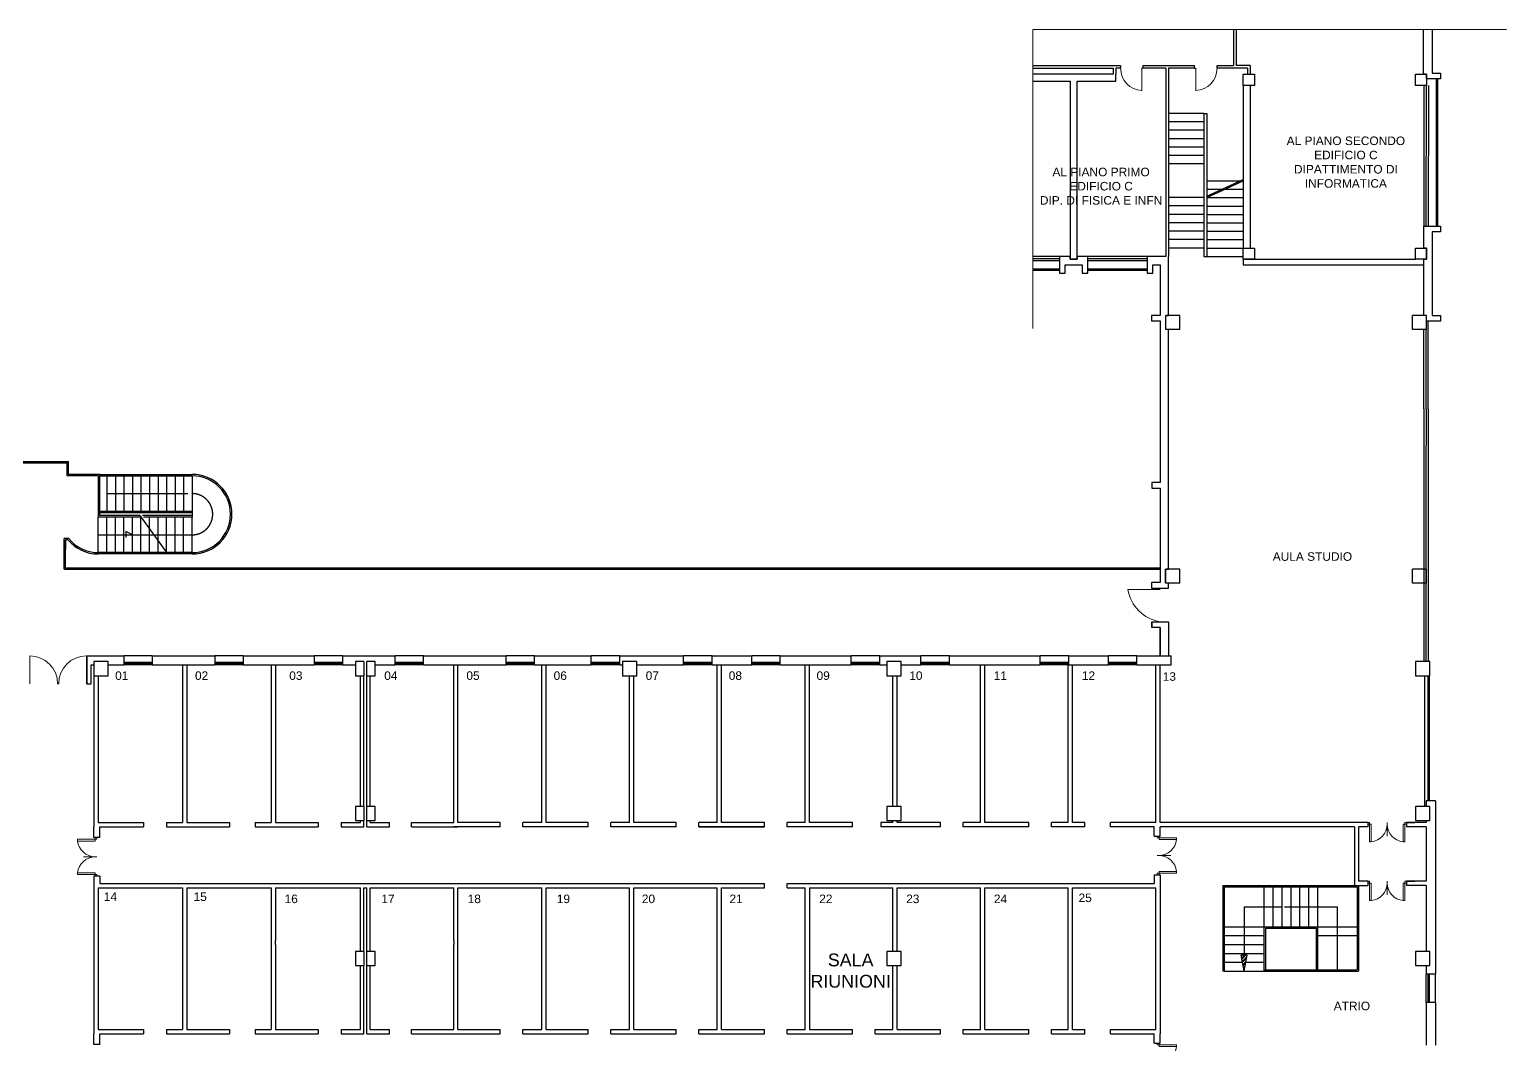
# Model space of a CAD drawing. Header units: millimetres. Extents: x 13992 to 184793, y 17936 to 81681.
# Drawn here: x 132827 to 184793, y 45958 to 81681 of the extents above; entities that cross this region are included whole.
import ezdxf

# ---------------------------------------------------------------- set-up
doc = ezdxf.new("R2010")
doc.units = ezdxf.units.MM
doc.linetypes.add('DASHED', pattern=[0.75, 0.5, -0.25])
doc.linetypes.add('TRATTOPUNTO', pattern=[25.4, 12.7, -6.35, 0, -6.35])
doc.layers.add('arredi', color=8, linetype='Continuous', lineweight=5)
doc.layers.add('INFISSI', color=4, linetype='Continuous', lineweight=5)
for name, color, linetype in [('CARTIGLIO', 7, 'Continuous'), ('numeri_stanze', 11, 'Continuous'), ('PROIEZIONI', 4, 'Continuous'), ('SEZIONI', 7, 'Continuous')]:
    doc.layers.add(name, color=color, linetype=linetype)
doc.styles.get("Standard").update_dxf_attribs({"font": 'Arial.ttf'})

# ---------------------------------------------------------------- blocks, each defined once
blk = doc.blocks.new('*X14')
at = {"color": 0}
for p, q in [((171475, 81142, 2900), (171502, 81169, 2900)), ((171488, 81067, 2900), (171590, 81169, 2900)), ((171495, 81029, 2900), (171634, 81169, 2900)), ((171508, 80954, 2900), (171663, 81109, 2900)), ((171515, 80917, 2900), (171653, 81055, 2900)), ((171528, 80841, 2900), (171633, 80947, 2900)), ((171534, 80804, 2900), (171623, 80893, 2900)), ((171548, 80729, 2900), (171604, 80785, 2900)), ((171554, 80691, 2900), (171594, 80731, 2900)), ((171567, 80616, 2900), (171574, 80622, 2900))]:
    blk.add_line(p, q, dxfattribs=at)
blk = doc.blocks.new('PORTA')
at = {"layer": 'INFISSI'}
for p, q in [((-5477.1, 11431.3), (-5482.1, 11431.3)), ((-5477.1, 11426.3), (-5482.1, 11426.3)), ((-5477.1, 11431.3), (-5477.1, 11426.3)), ((-5477.1, 11426.3), (-5477.1, 11376.6)), ((-5472.1, 11426.3), (-5477.1, 11426.3)), ((-5472.1, 11426.3), (-5472.1, 11376.6)), ((-5427.1, 11431.3), (-5427.1, 11392.9)), ((-5382.1, 11426.3), (-5382.1, 11376.6)), ((-5377.1, 11426.3), (-5382.1, 11426.3)), ((-5372.1, 11431.3), (-5377.1, 11431.3)), ((-5377.1, 11431.3), (-5377.1, 11426.3)), ((-5377.1, 11426.3), (-5377.1, 11376.6)), ((-5372.1, 11426.3), (-5377.1, 11426.3)), ((-5472.1, 11376.6), (-5477.1, 11376.6)), ((-5382.1, 11376.6), (-5377.1, 11376.6))]:
    blk.add_line(p, q, dxfattribs=at)
for centre, start, end in [((-5477.1, 11426.3), 275.7392, 0), ((-5377.1, 11426.3), 180, 264.2608)]:
    blk.add_arc(centre, 50, start, end, dxfattribs=at)
blk = doc.blocks.new('porta 180')
at = {"layer": 'INFISSI', "xscale": -16.36363636421078, "yscale": 16.36363636314986, "zscale": 16.36363636415724}
blk.add_blockref('PORTA', (-58703, 159843), dxfattribs=at)

msp = doc.modelspace()

# ---------------------------------------------------------------- linework, layer by layer
at = {"layer": 'arredi'}
msp.add_line((172609, 61971), (171474, 61971), dxfattribs=at)
msp.add_arc((172825, 62187), 1368, 189.078, 260.922, dxfattribs=at)
at = {"layer": 'INFISSI', "linetype": 'TRATTOPUNTO', "ltscale": 10000}
for q in [(168125, 71153), (184793, 81681)]:
    msp.add_line((168125, 81681), q, dxfattribs=at)
at = {"layer": 'INFISSI', "ltscale": 10000}
for p, q in [((171967, 79527), (171967, 80317)), ((173861, 79527), (173861, 80317))]:
    msp.add_line(p, q, dxfattribs=at)
at = {"layer": 'INFISSI'}
for p, q in [((132833, 59633), (132833, 58652)), ((134833, 59636), (134833, 58655)), ((133814, 58655), (133852, 58655)), ((134833, 58655), (134842, 58655))]:
    msp.add_line(p, q, dxfattribs=at)
at = {"layer": 'INFISSI', "ltscale": 10000}
for centre, start, end in [((172005, 80317), 180, 267.2276), ((173823, 80317), 272.7724, 0)]:
    msp.add_arc(centre, 788, start, end, dxfattribs=at)
at = {"layer": 'INFISSI'}
for centre, start, end in [((132833, 58655), 0, 90), ((134833, 58655), 90, 180)]:
    msp.add_arc(centre, 981, start, end, dxfattribs=at)
at = {"layer": 'PROIEZIONI'}
for p, q in [((181887, 79715), (181881, 74762)), ((181966, 79715), (181960, 74762)), ((182045, 79715), (182039, 74762)), ((182331, 74762), (182331, 79942)), ((182375, 74762), (182375, 79942)), ((174149, 78727), (172902, 78727)), ((174149, 78431), (172902, 78431)), ((174149, 78135), (172902, 78135)), ((174149, 77839), (172902, 77839)), ((174149, 77543), (172902, 77543)), ((174149, 77247), (172902, 77247)), ((174149, 76951), (172902, 76951)), ((174889, 76062), (175531, 76062)), ((174149, 75766), (172902, 75766)), ((174149, 75470), (172902, 75470)), ((174248, 75766), (175531, 75766)), ((174248, 75469), (175531, 75469)), ((174149, 75174), (172902, 75174)), ((174149, 74878), (172902, 74878)), ((174248, 75173), (175531, 75173)), ((174248, 74877), (175531, 74877)), ((174149, 74581), (172902, 74581)), ((174248, 74581), (175531, 74581)), ((174149, 74285), (172902, 74285)), ((174149, 73989), (172902, 73989)), ((174248, 74285), (175531, 74285)), ((174248, 73989), (175531, 73989)), ((169070, 73693), (168125, 73693)), ((169070, 73614), (168125, 73614)), ((169070, 73535), (168125, 73535)), ((172150, 73693), (170067, 73693)), ((172150, 73614), (170067, 73614)), ((172150, 73535), (170067, 73535)), ((174149, 73693), (175531, 73693)), ((169070, 73242), (168125, 73242)), ((169070, 73199), (168125, 73199)), ((172150, 73242), (170067, 73242)), ((172150, 73199), (170067, 73199)), ((129147, 66482), (134197, 66482)), ((129197, 66432), (134147, 66432)), ((134147, 65971), (134147, 66432)), ((134147, 65971), (134147, 66432)), ((134197, 66021), (134197, 66482)), ((135297, 66021), (134197, 66021)), ((135297, 66021), (138547, 66021)), ((135297, 64571), (135297, 66021)), ((135247, 65971), (134147, 65971)), ((135247, 65971), (135247, 64721)), ((135297, 65971), (138547, 65971)), ((135547, 65971), (135547, 64721)), ((135847, 65971), (135847, 64721)), ((136147, 65971), (136147, 64721)), ((136447, 65971), (136447, 64721)), ((136747, 65971), (136747, 64721)), ((137047, 65971), (137047, 64721)), ((137347, 65971), (137347, 64721)), ((137647, 65971), (137647, 64721)), ((137947, 65971), (137947, 64721)), ((138247, 65971), (138247, 64721)), ((138547, 65971), (138547, 64721)), ((135247, 64721), (135247, 64521)), ((135247, 63271), (135247, 64521)), ((135297, 64521), (135247, 64521)), ((136747, 64721), (135297, 64721)), ((138547, 64671), (135297, 64671)), ((136711, 64571), (135297, 64571)), ((136747, 64521), (135297, 64521)), ((135547, 63271), (135547, 64521)), ((135847, 63271), (135847, 64521)), ((136147, 63271), (136147, 64521)), ((136447, 63271), (136447, 64521)), ((136711, 64571), (137683, 63221)), ((138547, 64721), (136747, 64721)), ((136747, 63271), (136747, 64521)), ((138547, 64571), (136801, 64571)), ((138547, 64521), (136837, 64521)), ((137047, 64104), (137047, 64521)), ((137347, 63687), (137347, 64521)), ((137647, 63271), (137647, 64521)), ((137947, 63271), (137947, 64521)), ((138247, 63271), (138247, 64521)), ((138547, 64721), (138547, 64521)), ((138547, 63271), (138547, 64521)), ((136220, 64009), (136220, 63799)), ((136447, 63896), (136220, 64009)), ((137047, 63271), (137047, 64104)), ((134047, 62686), (134047, 63772)), ((134197, 63772), (134047, 63772)), ((134097, 62736), (134097, 63722)), ((134097, 63722), (134097, 63382)), ((134173, 63722), (134097, 63722)), ((137347, 63271), (137347, 63687)), ((137647, 63271), (135247, 63271)), ((135247, 63271), (135247, 63221)), ((137683, 63221), (135247, 63221)), ((138547, 63271), (137647, 63271)), ((138547, 63221), (137683, 63221)), ((134892, 62686), (134047, 62686)), ((134047, 62686), (172604, 62686)), ((134097, 62736), (172604, 62736)), ((137142, 59636), (136142, 59636)), ((136142, 59416), (137142, 59416)), ((136142, 59366), (137142, 59366)), ((137142, 59316), (136142, 59316)), ((140342, 59636), (139342, 59636)), ((139342, 59416), (140342, 59416)), ((139342, 59366), (140342, 59366)), ((140342, 59316), (139342, 59316)), ((143842, 59636), (142842, 59636)), ((142842, 59416), (143842, 59416)), ((142842, 59366), (143842, 59366)), ((143842, 59316), (142842, 59316)), ((146692, 59636), (145692, 59636)), ((145692, 59416), (146692, 59416)), ((145692, 59366), (146692, 59366)), ((146692, 59316), (145692, 59316)), ((150592, 59636), (149592, 59636)), ((149592, 59416), (150592, 59416)), ((149592, 59366), (150592, 59366)), ((150592, 59316), (149592, 59316)), ((153592, 59636), (152592, 59636)), ((152592, 59416), (153592, 59416)), ((152592, 59366), (153592, 59366)), ((153592, 59316), (152592, 59316)), ((156842, 59636), (155842, 59636)), ((155842, 59416), (156842, 59416)), ((155842, 59366), (156842, 59366)), ((156842, 59316), (155842, 59316)), ((159242, 59636), (158242, 59636)), ((158242, 59416), (159242, 59416)), ((158242, 59366), (159242, 59366)), ((159242, 59316), (158242, 59316)), ((162742, 59636), (161742, 59636)), ((161742, 59416), (162742, 59416)), ((161742, 59366), (162742, 59366)), ((162742, 59316), (161742, 59316)), ((165192, 59636), (164192, 59636)), ((164192, 59416), (165192, 59416)), ((164192, 59366), (165192, 59366)), ((165192, 59316), (164192, 59316)), ((169392, 59636), (168392, 59636)), ((168392, 59416), (169392, 59416)), ((168392, 59366), (169392, 59366)), ((169392, 59316), (168392, 59316)), ((171792, 59636), (170792, 59636)), ((170792, 59416), (171792, 59416)), ((170792, 59366), (171792, 59366)), ((171792, 59316), (170792, 59316)), ((174812, 51551), (174812, 48536)), ((174862, 51501), (174862, 48536)), ((176262, 51501), (176262, 50101)), ((176577, 51501), (176577, 50452)), ((176890, 51501), (176890, 50802)), ((177203, 51501), (177203, 51151)), ((177516, 51501), (177516, 50101)), ((177829, 51501), (177829, 50101)), ((178142, 51501), (178142, 48586)), ((177203, 51151), (177203, 50101)), ((176577, 50452), (176577, 50101)), ((176890, 50802), (176890, 50101)), ((174862, 50101), (176262, 50101)), ((176262, 50101), (179542, 50101)), ((176262, 50101), (176262, 48586)), ((176312, 50051), (178092, 50051)), ((176312, 50051), (176312, 48586)), ((178092, 50051), (178092, 48586)), ((174862, 49788), (176262, 49788)), ((174862, 49475), (176262, 49475)), ((178142, 49788), (179542, 49788)), ((174862, 49162), (176262, 49162)), ((175666, 49105), (175462, 49105)), ((175562, 48536), (175462, 49105)), ((175562, 48536), (175666, 49105)), ((174862, 48536), (174812, 48536)), ((174862, 48849), (175507, 48849)), ((174862, 48536), (176262, 48536)), ((175619, 48849), (176262, 48849)), ((181972, 47436), (181972, 48436)), ((182022, 48436), (182022, 47436)), ((182072, 48436), (182072, 47436)), ((182292, 47436), (182292, 48436))]:
    msp.add_line(p, q, dxfattribs=at)
at = {"layer": 'PROIEZIONI', "linetype": 'DASHED', "ltscale": 400000}
for p, q in [((174248, 75812), (175531, 76405)), ((174248, 76358), (175430, 76358)), ((174248, 75766), (175531, 76358)), ((174248, 76062), (174788, 76062)), ((135541, 65346), (138395, 65346)), ((135247, 63896), (138547, 63896)), ((175562, 50801), (176889, 50801)), ((175562, 50801), (175562, 49105)), ((176987, 50801), (178842, 50801)), ((178842, 50801), (178842, 48586))]:
    msp.add_line(p, q, dxfattribs=at)
at = {"layer": 'PROIEZIONI'}
for centre, radius, start, end in [((138547, 64621), 1400, 270, 90), ((138547, 64621), 1350, 270, 90), ((135247, 64621), 1400, 219.9266, 270), ((135247, 64621), 1350, 218.9424, 270)]:
    msp.add_arc(centre, radius, start, end, dxfattribs=at)
at = {"layer": 'PROIEZIONI', "linetype": 'DASHED', "ltscale": 400000}
msp.add_arc((138547, 64621), 725, 270, 90, dxfattribs=at)
at = {"layer": 'SEZIONI'}
for p, q in [((175187, 81681), (175187, 80415)), ((175285, 81681), (175285, 80415)), ((181878, 80109), (181879, 81681)), ((182175, 81681), (182174, 80139)), ((168125, 80415), (171217, 80415)), ((168125, 80317), (170951, 80317)), ((170951, 80109), (168125, 80109)), ((170951, 80109), (168187, 80109)), ((170951, 80317), (170951, 80109)), ((171217, 80317), (171049, 80317)), ((171049, 80317), (171049, 80109)), ((171049, 79863), (171049, 80109)), ((171217, 80415), (171217, 80317)), ((172007, 80317), (171967, 80317)), ((172007, 80415), (173821, 80415)), ((172007, 80317), (172007, 80415)), ((172803, 80317), (172007, 80317)), ((172803, 80317), (172803, 73693)), ((173821, 80317), (172902, 80317)), ((172902, 80317), (172902, 73693)), ((173821, 80317), (173821, 80415)), ((173821, 80317), (173861, 80317)), ((174611, 80317), (174611, 80415)), ((174611, 80415), (175187, 80415)), ((175187, 80317), (174611, 80317)), ((175679, 80317), (175187, 80317)), ((175778, 80415), (175285, 80415)), ((175531, 80109), (175926, 80109)), ((175531, 79715), (175531, 80109)), ((175679, 80317), (175679, 80109)), ((175778, 80415), (175778, 80109)), ((175926, 80109), (175926, 79715)), ((181588, 80109), (181983, 80109)), ((181588, 79715), (181588, 80109)), ((181983, 80109), (181878, 80109)), ((181983, 80109), (181983, 79715)), ((181983, 79942), (181983, 80109)), ((182174, 80139), (182470, 80139)), ((182470, 80139), (182470, 79942)), ((168125, 79863), (169445, 79863)), ((169445, 79863), (169445, 73594)), ((169692, 73594), (169692, 79863)), ((169692, 79863), (171049, 79863)), ((175531, 79715), (175531, 73989)), ((175926, 79715), (175531, 79715)), ((175778, 79715), (175778, 73989)), ((181983, 79715), (181588, 79715)), ((182470, 79942), (181983, 79942)), ((174149, 78727), (174149, 73693)), ((174149, 78727), (174248, 78727)), ((174248, 78727), (174248, 73693)), ((181882, 73989), (181882, 74762)), ((181882, 74762), (182474, 74762)), ((182177, 74564), (182180, 71616)), ((182474, 74564), (182177, 74564)), ((182474, 74762), (182474, 74564)), ((175531, 73989), (175926, 73989)), ((175531, 73594), (175531, 73989)), ((175926, 73989), (175926, 73594)), ((181588, 73989), (181983, 73989)), ((181588, 73594), (181588, 73989)), ((181983, 73989), (181882, 73989)), ((181983, 73989), (181983, 73594)), ((181983, 73594), (181983, 73989)), ((169445, 73693), (169070, 73693)), ((169070, 73693), (169070, 73100)), ((169268, 73100), (169268, 73396)), ((169268, 73396), (169870, 73396)), ((169445, 73594), (169445, 73693)), ((169445, 73594), (169692, 73594)), ((169692, 73594), (169445, 73594)), ((170067, 73693), (169692, 73693)), ((169692, 73693), (169692, 73594)), ((169870, 73396), (169870, 73100)), ((170067, 73100), (170067, 73693)), ((172803, 73693), (172150, 73693)), ((172150, 73693), (172150, 73100)), ((172347, 73396), (172605, 73397)), ((172347, 73100), (172347, 73396)), ((172605, 73397), (172605, 71620)), ((172605, 73397), (172605, 71620)), ((172902, 71620), (172902, 73693)), ((175926, 73594), (175531, 73594)), ((175531, 73594), (175531, 73397)), ((175531, 73397), (181884, 73397)), ((175582, 73594), (181588, 73594)), ((181983, 73594), (181588, 73594)), ((181883, 71620), (181882, 73594)), ((181882, 73594), (181983, 73594)), ((169070, 73100), (169268, 73100)), ((169870, 73100), (170067, 73100)), ((172150, 73100), (172347, 73100)), ((172605, 71620), (172309, 71620)), ((172309, 71620), (172309, 71423)), ((172309, 71423), (172605, 71423)), ((172605, 71423), (172604, 65734)), ((172803, 71126), (172803, 71620)), ((172803, 71423), (172803, 71620)), ((173296, 71620), (172803, 71620)), ((172803, 71620), (172902, 71620)), ((173296, 71126), (173296, 71620)), ((181983, 71620), (181490, 71620)), ((181490, 71126), (181490, 71620)), ((181983, 71620), (181883, 71620)), ((181983, 71126), (181983, 71620)), ((181983, 71419), (181983, 71620)), ((182476, 71419), (181983, 71419)), ((182042, 68329), (182042, 71419)), ((182180, 71616), (182476, 71616)), ((182476, 71616), (182476, 71419)), ((173296, 71126), (172803, 71126)), ((172902, 65734), (172902, 71126)), ((181983, 71126), (181490, 71126)), ((181884, 68329), (181884, 71126)), ((181963, 68329), (181963, 71126)), ((181884, 68329), (181881, 65744)), ((181963, 68329), (181960, 65744)), ((182042, 68329), (182039, 65744)), ((172310, 65734), (172310, 65536)), ((172606, 65734), (172310, 65734)), ((172310, 65536), (172606, 65536)), ((172604, 65536), (172604, 62218)), ((172606, 65536), (172604, 62218)), ((172902, 62686), (172902, 65734)), ((172902, 65734), (172902, 65734)), ((181881, 65744), (181881, 59436)), ((181960, 65744), (181960, 59436)), ((182039, 65744), (182039, 59436)), ((172800, 62193), (172800, 62686)), ((172800, 62686), (172902, 62686)), ((172803, 62193), (172803, 62686)), ((173296, 62686), (172803, 62686)), ((173296, 62193), (173296, 62686)), ((181490, 62193), (181490, 62686)), ((181983, 62686), (181490, 62686)), ((181983, 62193), (181983, 62686)), ((172604, 62218), (172308, 62218)), ((172308, 62218), (172308, 62020)), ((172308, 62020), (172900, 62020)), ((172901, 62193), (172800, 62193)), ((173296, 62193), (172803, 62193)), ((172900, 62020), (172901, 62193)), ((181983, 62193), (181490, 62193)), ((172312, 60836), (172312, 60638)), ((172312, 60638), (172312, 60836)), ((172312, 60638), (172312, 60836)), ((172312, 60836), (172904, 60836)), ((172904, 60836), (172904, 59636)), ((172609, 60638), (172312, 60638)), ((172608, 60638), (172608, 59636)), ((172608, 59636), (172609, 60638)), ((134842, 59636), (136142, 59636)), ((134842, 59636), (134842, 58655)), ((134992, 58655), (134992, 59316)), ((134992, 59316), (135092, 59316)), ((135592, 59436), (135092, 59436)), ((135092, 59436), (135092, 58936)), ((135592, 58936), (135592, 59436)), ((135592, 59316), (136142, 59316)), ((136142, 59636), (136142, 59316)), ((137142, 59636), (139342, 59636)), ((137142, 59636), (137142, 59316)), ((137142, 59316), (139342, 59316)), ((138212, 59316), (138212, 53771)), ((138362, 59316), (138362, 53771)), ((139342, 59636), (139342, 59316)), ((140342, 59636), (142842, 59636)), ((140342, 59636), (140342, 59316)), ((140342, 59316), (142842, 59316)), ((141332, 59316), (141332, 53771)), ((141482, 59316), (141482, 53771)), ((142842, 59636), (142842, 59316)), ((143842, 59636), (145692, 59636)), ((143842, 59636), (143842, 59316)), ((143842, 59316), (144292, 59316)), ((144592, 59436), (144292, 59436)), ((144292, 59436), (144292, 58936)), ((144592, 59436), (144592, 58936)), ((144992, 59436), (144692, 59436)), ((144692, 58936), (144692, 59436)), ((144992, 58936), (144992, 59436)), ((144992, 59316), (145692, 59316)), ((145692, 59316), (145692, 59636)), ((146692, 59636), (149592, 59636)), ((146692, 59316), (146692, 59636)), ((146692, 59316), (149592, 59316)), ((147752, 53771), (147752, 59316)), ((147902, 53771), (147902, 59316)), ((149592, 59316), (149592, 59636)), ((150592, 59636), (152592, 59636)), ((150592, 59316), (150592, 59636)), ((150592, 59316), (152592, 59316)), ((150852, 53771), (150852, 59316)), ((151002, 53771), (151002, 59316)), ((152592, 59316), (152592, 59636)), ((153592, 59636), (155842, 59636)), ((153592, 59316), (153592, 59636)), ((153592, 59316), (153692, 59316)), ((153692, 59436), (153692, 58936)), ((154192, 59436), (153692, 59436)), ((154192, 58936), (154192, 59436)), ((154192, 59316), (155842, 59316)), ((155842, 59316), (155842, 59636)), ((156842, 59316), (156842, 59636)), ((156842, 59636), (158242, 59636)), ((156842, 59316), (158242, 59316)), ((157027, 53771), (157027, 59316)), ((157177, 53771), (157177, 59316)), ((158242, 59316), (158242, 59636)), ((159242, 59316), (159242, 59636)), ((159242, 59636), (161742, 59636)), ((159242, 59316), (161742, 59316)), ((160117, 53771), (160117, 59316)), ((160267, 53771), (160267, 59316)), ((161742, 59316), (161742, 59636)), ((162742, 59316), (162742, 59636)), ((162742, 59636), (164192, 59636)), ((162742, 59316), (162992, 59316)), ((163492, 59436), (162992, 59436)), ((162992, 59436), (162992, 58936)), ((163492, 58936), (163492, 59436)), ((163492, 59316), (164192, 59316)), ((164192, 59316), (164192, 59636)), ((165192, 59316), (165192, 59636)), ((165192, 59636), (168392, 59636)), ((165192, 59316), (168392, 59316)), ((166292, 53771), (166292, 59316)), ((166442, 53771), (166442, 59316)), ((168392, 59316), (168392, 59636)), ((169377, 53771), (169377, 59316)), ((169392, 59316), (169392, 59636)), ((169392, 59636), (170792, 59636)), ((169392, 59316), (170792, 59316)), ((169527, 53771), (169527, 59316)), ((170792, 59316), (170792, 59636)), ((171792, 59316), (171792, 59636)), ((171792, 59636), (172992, 59636)), ((171792, 59316), (172992, 59316)), ((172462, 53771), (172462, 59316)), ((172612, 53771), (172612, 59316)), ((172904, 59636), (172992, 59636)), ((172992, 59316), (172992, 59636)), ((181592, 59436), (181592, 58936)), ((182092, 59436), (181592, 59436)), ((181592, 59436), (181592, 58936)), ((182092, 59436), (181592, 59436)), ((181592, 59436), (181592, 58936)), ((182092, 59436), (181592, 59436)), ((182092, 58936), (182092, 59436)), ((182092, 58936), (182092, 59436)), ((182092, 58936), (182092, 59436)), ((135092, 58936), (135092, 53621)), ((135092, 58936), (135592, 58936)), ((135242, 58936), (135242, 53771)), ((144292, 58936), (144592, 58936)), ((144467, 54336), (144467, 58936)), ((144592, 54336), (144592, 58936)), ((144692, 54336), (144692, 58936)), ((144692, 58936), (144992, 58936)), ((144817, 54336), (144817, 58936)), ((153692, 58936), (154192, 58936)), ((153942, 53771), (153942, 58936)), ((154092, 53771), (154092, 58936)), ((162992, 58936), (163492, 58936)), ((163202, 54336), (163202, 58936)), ((163352, 54336), (163352, 58936)), ((181592, 58936), (182092, 58936)), ((181592, 58936), (182092, 58936)), ((181592, 58936), (182092, 58936)), ((181914, 58936), (181914, 54336)), ((182022, 58936), (182022, 54536)), ((182022, 58936), (182022, 54536)), ((182022, 58936), (182022, 54536)), ((182072, 58736), (182022, 58736)), ((182072, 58736), (182022, 58736)), ((182072, 58736), (182022, 58736)), ((182072, 58936), (182072, 54536)), ((182072, 58936), (182072, 54536)), ((182072, 58936), (182072, 54536)), ((134842, 58655), (134992, 58655)), ((182072, 58036), (182022, 58036)), ((182072, 58036), (182022, 58036)), ((182072, 58036), (182022, 58036)), ((182072, 57336), (182022, 57336)), ((182072, 57336), (182022, 57336)), ((182072, 57336), (182022, 57336)), ((182072, 56636), (182022, 56636)), ((182072, 56636), (182022, 56636)), ((182072, 56636), (182022, 56636)), ((182072, 55936), (182022, 55936)), ((182072, 55936), (182022, 55936)), ((182072, 55936), (182022, 55936)), ((182072, 55236), (182022, 55236)), ((182072, 55236), (182022, 55236)), ((182072, 55236), (182022, 55236)), ((144592, 54336), (144292, 54336)), ((144292, 54336), (144292, 53836)), ((144592, 54336), (144592, 53836)), ((144692, 53836), (144692, 54336)), ((144692, 53836), (144692, 54336)), ((144692, 53836), (144692, 54336)), ((144992, 54336), (144692, 54336)), ((144992, 53836), (144992, 54336)), ((144992, 53836), (144992, 54336)), ((144992, 53836), (144992, 54336)), ((163492, 54336), (162992, 54336)), ((162992, 54336), (162992, 53836)), ((163492, 53836), (163492, 54336)), ((181592, 54336), (181592, 53836)), ((182092, 54336), (181592, 54336)), ((181592, 54336), (181592, 53836)), ((182092, 54336), (181592, 54336)), ((181592, 54336), (181592, 53836)), ((182092, 54336), (181592, 54336)), ((181972, 54536), (181972, 54336)), ((182292, 54536), (181972, 54536)), ((181972, 54536), (181972, 54336)), ((182292, 54536), (181972, 54536)), ((181972, 54536), (181972, 54336)), ((182292, 54536), (181972, 54536)), ((182092, 53836), (182092, 54336)), ((182092, 53836), (182092, 54336)), ((182092, 53836), (182092, 54336)), ((182292, 54536), (182292, 48436)), ((135092, 53243), (135092, 53621)), ((135242, 53771), (136842, 53771)), ((135304, 53621), (136842, 53621)), ((135304, 53243), (135304, 53621)), ((136842, 53771), (136842, 53621)), ((137642, 53771), (137642, 53621)), ((137642, 53771), (138212, 53771)), ((137642, 53621), (139862, 53621)), ((138362, 53771), (139862, 53771)), ((139862, 53771), (139862, 53621)), ((140762, 53771), (141332, 53771)), ((140762, 53771), (140762, 53621)), ((140762, 53621), (142982, 53621)), ((141482, 53771), (142982, 53771)), ((142982, 53771), (142982, 53621)), ((143797, 53771), (143797, 53621)), ((143797, 53771), (144467, 53771)), ((143797, 53621), (144592, 53621)), ((144292, 53836), (144592, 53836)), ((144467, 53771), (144467, 53836)), ((144592, 53621), (144592, 53836)), ((144692, 53621), (144692, 53836)), ((144692, 53836), (144992, 53836)), ((144692, 53621), (145487, 53621)), ((144817, 53771), (144817, 53836)), ((144817, 53771), (145487, 53771)), ((145487, 53621), (145487, 53771)), ((146272, 53621), (146272, 53771)), ((146272, 53771), (147752, 53771)), ((146272, 53621), (147902, 53621)), ((149382, 53621), (147752, 53621)), ((149382, 53771), (147902, 53771)), ((149382, 53621), (149382, 53771)), ((150182, 53621), (150182, 53771)), ((150852, 53771), (150182, 53771)), ((150977, 53621), (150182, 53621)), ((152482, 53621), (150852, 53621)), ((152482, 53771), (151002, 53771)), ((152482, 53621), (152482, 53771)), ((153282, 53621), (153282, 53771)), ((153952, 53771), (153282, 53771)), ((154077, 53621), (153282, 53621)), ((155582, 53621), (153952, 53621)), ((155582, 53771), (154092, 53771)), ((155582, 53621), (155582, 53771)), ((156382, 53621), (156382, 53771)), ((157027, 53771), (156382, 53771)), ((157177, 53621), (156382, 53621)), ((158682, 53621), (157052, 53621)), ((158682, 53771), (157177, 53771)), ((158682, 53621), (158682, 53771)), ((159482, 53621), (159482, 53771)), ((160117, 53771), (159482, 53771)), ((160267, 53621), (159482, 53621)), ((161782, 53621), (160152, 53621)), ((161782, 53771), (160267, 53771)), ((161782, 53621), (161782, 53771)), ((162782, 53771), (162782, 53621)), ((163202, 53771), (162782, 53771)), ((163367, 53621), (162782, 53621)), ((162992, 53836), (163492, 53836)), ((163202, 53771), (163202, 53836)), ((164882, 53621), (163252, 53621)), ((163352, 53771), (163352, 53836)), ((164882, 53771), (163352, 53771)), ((164882, 53621), (164882, 53771)), ((165682, 53621), (165682, 53771)), ((166292, 53771), (165682, 53771)), ((166467, 53621), (165682, 53621)), ((167982, 53621), (166352, 53621)), ((167982, 53771), (166442, 53771)), ((167982, 53621), (167982, 53771)), ((168782, 53621), (168782, 53771)), ((169377, 53771), (168782, 53771)), ((169962, 53621), (168782, 53621)), ((169962, 53771), (169527, 53771)), ((169962, 53621), (169962, 53771)), ((172462, 53771), (170862, 53771)), ((170862, 53621), (170862, 53771)), ((172399, 53621), (170862, 53621)), ((172399, 53291), (172399, 53621)), ((179914, 53771), (172612, 53771)), ((179442, 53621), (172612, 53621)), ((172612, 53291), (172612, 53621)), ((179442, 53621), (179442, 51551)), ((179913, 53621), (179592, 53621)), ((179913, 53621), (179592, 53621)), ((179592, 53621), (179592, 51701)), ((179913, 53621), (179592, 53621)), ((181972, 53771), (181277, 53771)), ((181277, 53771), (181572, 53771)), ((181972, 53771), (181277, 53771)), ((181277, 53771), (181572, 53771)), ((181972, 53771), (181277, 53771)), ((181277, 53771), (181572, 53771)), ((181972, 53621), (181277, 53621)), ((181972, 53621), (181277, 53621)), ((181972, 53621), (181277, 53621)), ((181592, 53836), (182092, 53836)), ((181592, 53836), (182092, 53836)), ((181592, 53836), (182092, 53836)), ((181972, 53836), (181972, 53771)), ((181972, 53836), (181972, 53771)), ((181972, 53621), (181972, 51701)), ((135304, 53243), (135092, 53243)), ((172399, 53291), (172612, 53291)), ((135304, 51880), (135092, 51880)), ((135092, 51880), (135092, 51585)), ((135092, 51621), (135092, 46336)), ((135242, 51471), (135242, 46486)), ((135242, 51471), (138212, 51471)), ((135304, 51880), (135304, 51621)), ((135304, 51621), (143797, 51621)), ((138212, 51471), (138212, 46486)), ((138362, 51471), (138362, 46486)), ((138362, 51471), (141332, 51471)), ((141332, 51471), (141332, 46486)), ((141482, 51471), (141482, 49621)), ((141482, 51471), (144467, 51471)), ((143797, 51621), (146272, 51621)), ((144467, 49236), (144467, 51471)), ((144592, 49236), (144592, 51471)), ((144592, 51471), (144692, 51471)), ((144692, 49236), (144692, 51471)), ((144817, 51471), (146272, 51471)), ((144817, 49236), (144817, 51471)), ((146272, 51621), (147752, 51621)), ((146272, 51471), (147752, 51471)), ((147752, 51621), (158682, 51621)), ((147752, 49621), (147752, 51471)), ((147902, 46486), (147902, 51471)), ((147902, 51471), (150852, 51471)), ((150852, 46486), (150852, 51471)), ((151002, 46486), (151002, 51471)), ((151002, 51471), (153942, 51471)), ((153942, 46486), (153942, 51471)), ((154092, 46486), (154092, 51471)), ((154092, 51471), (157027, 51471)), ((157027, 46486), (157027, 51471)), ((157177, 46486), (157177, 51471)), ((157177, 51471), (158682, 51471)), ((158682, 51471), (158682, 51621)), ((159482, 51621), (160267, 51621)), ((159482, 51471), (159482, 51621)), ((159482, 51471), (160117, 51471)), ((160117, 46486), (160117, 51471)), ((160267, 51621), (166292, 51621)), ((160267, 51471), (160267, 46486)), ((160267, 51471), (163202, 51471)), ((163202, 49236), (163202, 51471)), ((163352, 49236), (163352, 51471)), ((163352, 51471), (166292, 51471)), ((166292, 51621), (172399, 51621)), ((166292, 46486), (166292, 51471)), ((166442, 46486), (166442, 51471)), ((166442, 51471), (169377, 51471)), ((169377, 46486), (169377, 51471)), ((169527, 46486), (169527, 51471)), ((169527, 51471), (172462, 51471)), ((172399, 51928), (172399, 51621)), ((172399, 51928), (172612, 51928)), ((172462, 46486), (172462, 51471)), ((172612, 51928), (172612, 51621)), ((172612, 51621), (172612, 46336)), ((174812, 51551), (179913, 51551)), ((174862, 51501), (179542, 51501)), ((179542, 51501), (179542, 48586)), ((179914, 51701), (179592, 51701)), ((179592, 51551), (179592, 48536)), ((181972, 51701), (181277, 51701)), ((181277, 51701), (181572, 51701)), ((181972, 51551), (181277, 51551)), ((181972, 51551), (181972, 49236)), ((141482, 49471), (141482, 49621)), ((141482, 49471), (141482, 46486)), ((147752, 49621), (147752, 49471)), ((147752, 46486), (147752, 49471)), ((144592, 49236), (144292, 49236)), ((144292, 49236), (144292, 48736)), ((144592, 49236), (144592, 48736)), ((144692, 48736), (144692, 49236)), ((144992, 49236), (144692, 49236)), ((144992, 48736), (144992, 49236)), ((163492, 49236), (162992, 49236)), ((162992, 49236), (162992, 48736)), ((163492, 48736), (163492, 49236)), ((181592, 49236), (181592, 48736)), ((182092, 49236), (181592, 49236)), ((182092, 48736), (182092, 49236)), ((144292, 48736), (144592, 48736)), ((144467, 46486), (144467, 48736)), ((144592, 46336), (144592, 48736)), ((144692, 46336), (144692, 48736)), ((144692, 48736), (144992, 48736)), ((144817, 46486), (144817, 48736)), ((162992, 48736), (163492, 48736)), ((163202, 46486), (163202, 48736)), ((163352, 46486), (163352, 48736)), ((176262, 48586), (179542, 48586)), ((176262, 48586), (176262, 48536)), ((176262, 48536), (179592, 48536)), ((181592, 48736), (182092, 48736)), ((181972, 48736), (181972, 48436)), ((182292, 48436), (181972, 48436)), ((181972, 47436), (181972, 45936)), ((182292, 47436), (181972, 47436)), ((182292, 47436), (182292, 45936)), ((135092, 45958), (135092, 46336)), ((135242, 46486), (136842, 46486)), ((135304, 46336), (136842, 46336)), ((135304, 45958), (135304, 46336)), ((136842, 46486), (136842, 46336)), ((137642, 46486), (138212, 46486)), ((137642, 46486), (137642, 46336)), ((137642, 46336), (139862, 46336)), ((138362, 46486), (139862, 46486)), ((139862, 46486), (139862, 46336)), ((140762, 46486), (141332, 46486)), ((140762, 46486), (140762, 46336)), ((140762, 46336), (142982, 46336)), ((141482, 46486), (142982, 46486)), ((142982, 46486), (142982, 46336)), ((143797, 46486), (144467, 46486)), ((143797, 46486), (143797, 46336)), ((143797, 46336), (144592, 46336)), ((144692, 46336), (145487, 46336)), ((144817, 46486), (145487, 46486)), ((145487, 46336), (145487, 46486)), ((146272, 46336), (146272, 46486)), ((146272, 46486), (147752, 46486)), ((146272, 46336), (149382, 46336)), ((147902, 46486), (149382, 46486)), ((149382, 46336), (149382, 46486)), ((150182, 46486), (150852, 46486)), ((150182, 46336), (150182, 46486)), ((150182, 46336), (152482, 46336)), ((151002, 46486), (152482, 46486)), ((152482, 46336), (152482, 46486)), ((153282, 46336), (153282, 46486)), ((153282, 46486), (153942, 46486)), ((153282, 46336), (155582, 46336)), ((154092, 46486), (155582, 46486)), ((155582, 46336), (155582, 46486)), ((156382, 46486), (157027, 46486)), ((156382, 46336), (156382, 46486)), ((156382, 46336), (158682, 46336)), ((157177, 46486), (158682, 46486)), ((158682, 46336), (158682, 46486)), ((159482, 46486), (160117, 46486)), ((159482, 46336), (159482, 46486)), ((159482, 46336), (161782, 46336)), ((160267, 46486), (161782, 46486)), ((161782, 46336), (161782, 46486)), ((162582, 46336), (162582, 46486)), ((162582, 46486), (163202, 46486)), ((162582, 46336), (164882, 46336)), ((163352, 46486), (164882, 46486)), ((164882, 46336), (164882, 46486)), ((165682, 46336), (165682, 46486)), ((165682, 46486), (166292, 46486)), ((165682, 46336), (167982, 46336)), ((166442, 46486), (167982, 46486)), ((167982, 46336), (167982, 46486)), ((168782, 46336), (168782, 46486)), ((168782, 46486), (169377, 46486)), ((168782, 46336), (169962, 46336)), ((169527, 46486), (169962, 46486)), ((169962, 46336), (169962, 46486)), ((170862, 46486), (172462, 46486)), ((170862, 46336), (170862, 46486)), ((170862, 46336), (172399, 46336)), ((172399, 46006), (172399, 46336)), ((172612, 46006), (172612, 46336)), ((135304, 45958), (135092, 45958)), ((172399, 46006), (172612, 46006))]:
    msp.add_line(p, q, dxfattribs=at)
at = {"layer": 'SEZIONI', "linetype": 'Continuous'}
for p, q in [((179913, 53771), (179913, 53621)), ((179913, 53771), (179913, 53621)), ((179913, 53771), (179913, 53621)), ((181277, 53771), (181277, 53621)), ((181277, 53771), (181277, 53621)), ((181277, 53771), (181277, 53621)), ((179913, 51701), (179913, 51551)), ((181277, 51701), (181277, 51551))]:
    msp.add_line(p, q, dxfattribs=at)
at = {"layer": 'SEZIONI'}
msp.add_lwpolyline([(156382, 53621), (158682, 53621)], dxfattribs=at)

# ---------------------------------------------------------------- block references
at = {"layer": 'arredi', "xscale": -0.7574961893260479, "yscale": 0.7574961893260479, "zscale": 0.7574961891978504}
for p in [(203399, -209005), (203399, -211075)]:
    msp.add_blockref('porta 180', p, dxfattribs=at)
at = {"layer": 'arredi', "yscale": 0.7574961893260479}
for p, xscale, zscale, rotation in [((-127578, 75365), 0.7574961893260479, 0.7574961893260479, 270), ((435282, 75413), -0.7574961893260479, 0.7574961891978504, 90), ((435282, 68128), -0.7574961893260479, 0.7574961891978504, 90)]:
    msp.add_blockref('porta 180', p, dxfattribs=dict(at, xscale=xscale, zscale=zscale, rotation=rotation))
at = {"layer": 'PROIEZIONI'}
msp.add_blockref('*X14', (3992, -32064, -2900), dxfattribs=at)

# ---------------------------------------------------------------- texts
at = {"layer": 'CARTIGLIO'}
for s, p in [('AULA STUDIO ', (176569, 62982)), ('ATRIO', (178716, 47163))]:
    msp.add_text(s, height=300, dxfattribs=at).set_placement(p)
at = {"layer": 'CARTIGLIO', "attachment_point": 1}
for s, insert, char_height, width in [('\\pxqc;AL PIANO SECONDO \\PEDIFICIO C\\PDIPATTIMENTO DI INFORMATICA ', (176711, 77914), 300, 4865.62), ('\\pxqc;AL PIANO PRIMO \\PEDIFICIO C\\PDIP. DI FISICA E INFN', (168097, 76817), 300, 4865.62), ('\\pxqc;SALA\\PRIUNIONI', (160599, 49158), 450, 2237.08)]:
    msp.add_mtext(s, dxfattribs=dict(at, insert=insert, char_height=char_height, width=width))
at = {"layer": 'numeri_stanze'}
for s, p in [('01', (135839, 58790)), ('02', (138648, 58790)), ('03', (141964, 58790)), ('04', (145307, 58790)), ('05', (148197, 58790)), ('06', (151266, 58790)), ('07', (154506, 58790)), ('08', (157428, 58790)), ('09', (160519, 58790)), ('10', (163781, 58790)), ('11', (166752, 58790)), ('12', (169853, 58790)), ('13', (172699, 58759)), ('14', (135439, 51008)), ('15', (138598, 51008)), ('16', (141800, 50933)), ('17', (145208, 50933)), ('18', (148242, 50933)), ('19', (151379, 50933)), ('20', (154370, 50933)), ('21', (157453, 50933)), ('22', (160612, 50933)), ('23', (163671, 50933)), ('24', (166759, 50933)), ('25', (169737, 50970))]:
    msp.add_text(s, height=300, dxfattribs=at).set_placement(p)

doc.saveas('drawing.dxf')
